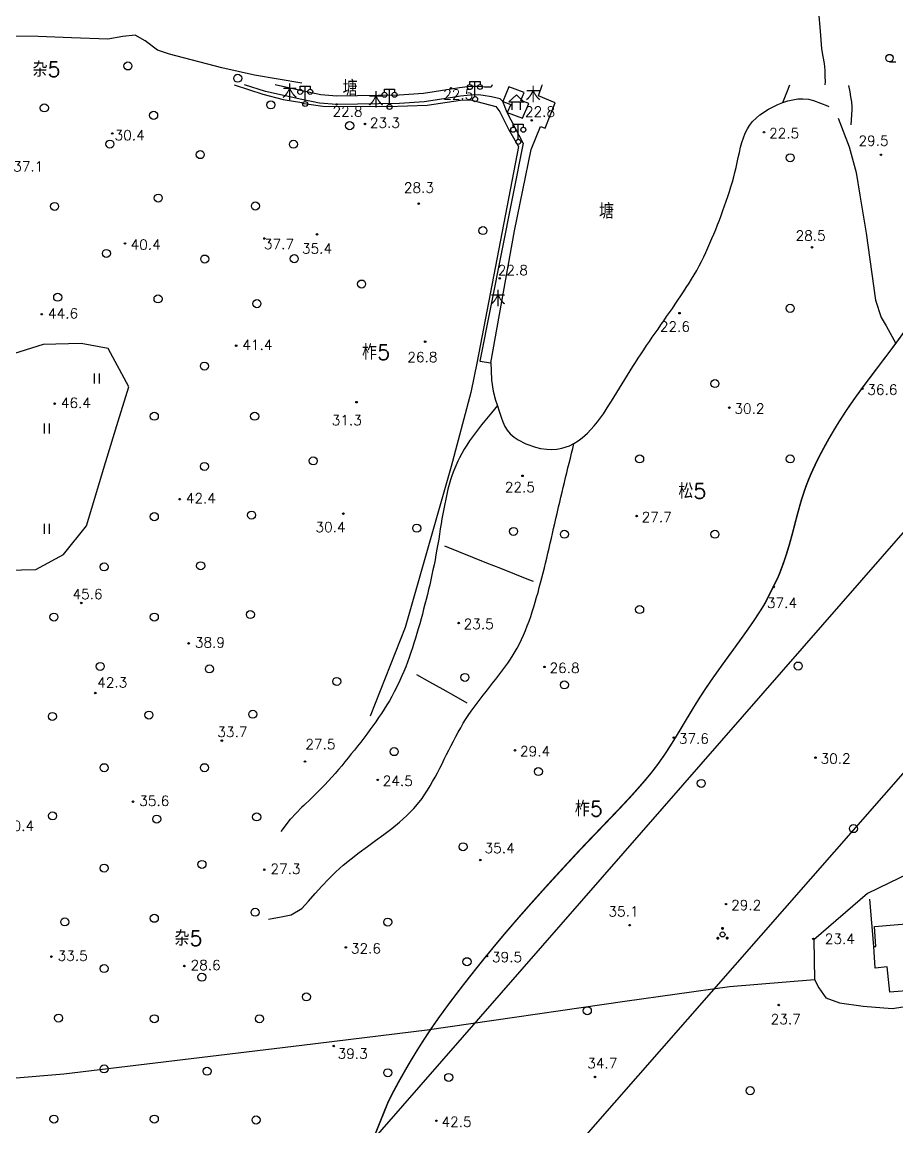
# Model space of a CAD drawing. Extents: x 115374 to 116875, y 149866 to 152432.
# Drawn here: x 115944.2 to 116118.6, y 151792.5 to 152012.5 of the extents above; entities that cross this region are included whole.
import ezdxf
from ezdxf.enums import TextEntityAlignment as Align

# ---------------------------------------------------------------- set-up
doc = ezdxf.new("R2010")
doc.units = 0
doc.header["$MEASUREMENT"] = 0
doc.header["$PDMODE"] = 32
doc.header["$PDSIZE"] = 0.3
doc.linetypes.add('X3', pattern=[5, 4, -1])
doc.layers.get('0').update_dxf_attribs({"linetype": 'CONTINUOUS'})
for name, color, linetype in [('DLDW', 14, 'CONTINUOUS'), ('DLSS', 5, 'CONTINUOUS'), ('DMTZ', 5, 'CONTINUOUS'), ('GCD', 1, 'CONTINUOUS'), ('GXYZ', 2, 'CONTINUOUS'), ('JMD', 6, 'CONTINUOUS'), ('SXSS', 5, 'CONTINUOUS'), ('YZH', 2, 'CONTINUOUS'), ('ZBTZ', 5, 'CONTINUOUS')]:
    doc.layers.add(name, color=color, linetype=linetype)
doc.styles.add('HZ', font='rs.shx', dxfattribs={"bigfont": 'hztxt.shx'})
doc.linetypes.add('X19', pattern='A,4.5,[145,symbolx.shx,S=1,R=0,X=0,Y=1],4.5,-0.5,[146,symbolx.shx,S=1,R=0,X=0,Y=0],-0.5', length=10)
doc.linetypes.add('X33', pattern='A,2,[150,symbolx.shx,S=1,R=0,X=0,Y=1],1e-11', length=2)
doc.linetypes.add('X34', pattern='A,2,[150,symbolx.shx,S=1,R=0,X=0,Y=0],1e-11', length=2)
doc.linetypes.add('X35', pattern='A,2,[4,symbolt.shx,S=1,R=0,X=0,Y=0],2,[28,symbolt.shx,S=1,R=0,X=0,Y=0],1e-11', length=4)
doc.linetypes.add('X36', pattern='A,2,[4,symbolt.shx,S=1,R=180,X=0,Y=0],2,[28,symbolt.shx,S=1,R=180,X=0,Y=0],1e-11', length=4)
doc.linetypes.add('X39', pattern='A,2,[150,symbolx.shx,S=1,R=0,X=0,Y=1],2,[151,symbolx.shx,S=1,R=0,X=0,Y=3],1e-11', length=4)
doc.linetypes.add('X4', pattern='A,0,-1e-09,[149,symbolx.shx,S=0.15,R=0,X=0,Y=0],-1.6', length=1.6)

# ---------------------------------------------------------------- blocks, each defined once
blk = doc.blocks.new('GC122')
blk.add_circle((0, 0), 0.8)
blk = doc.blocks.new('GC127')
blk.add_line((-0.32, -0.72), (0.93, -0.72))
blk.add_circle((-0.32, 0.03), 0.75)
blk = doc.blocks.new('GC180')
at = {"linetype": 'Continuous'}
blk.add_circle((0, 0), 0.8, dxfattribs=at)
blk = doc.blocks.new('GC268')
for points, const_width in [([(-0.17, 0.74, 1), (0.13, 0.74, 1)], 0.3), ([(-0.15, 0.77, 1), (0.1, 0.77, 1)], 0.25), ([(-1.11, -1.23, 1), (-0.81, -1.23, 1)], 0.3), ([(-1.08, -1.22, 1), (-0.83, -1.22, 1)], 0.25), ([(0.74, -1.19, 1), (1.04, -1.19, 1)], 0.3), ([(0.73, -1.16, 1), (0.98, -1.16, 1)], 0.25)]:
    blk.add_lwpolyline(points, format="xyb", close=True, dxfattribs=dict(const_width=const_width))
blk.add_circle((-0.02, -0.48), 0.5)
blk = doc.blocks.new('GC097')
for p, q in [((-1, 2.92), (-1, 3.52)), ((-1, 3.52), (1, 3.52)), ((0, 0.52), (0, 3.52)), ((1, 3.52), (1, 2.92))]:
    blk.add_line(p, q)
for centre in [(-1, 2.42), (1, 2.42), (0.01, 0)]:
    blk.add_circle(centre, 0.5)
blk = doc.blocks.new('GC100')
for p, q in [((0.01, 3), (-1.49, 1.6)), ((1.51, 1.6), (0.01, 3)), ((-1.49, 1.6), (1.51, 1.6)), ((-0.79, 0), (-0.79, 1.6)), ((0.81, 0), (0.81, 1.6))]:
    blk.add_line(p, q)
blk = doc.blocks.new('GC121')
for p, q in [((-0.5, -0.64), (-0.5, 1.36)), ((-0.5, -0.64), (-0.5, 0.86)), ((0.5, -0.64), (0.5, 1.36))]:
    blk.add_line(p, q)

msp = doc.modelspace()

# ---------------------------------------------------------------- linework, layer by layer
at = {"layer": 'DLDW', "linetype": 'Continuous', "flags": 128}
msp.add_lwpolyline([(116044.31, 151998.49), (116041.26, 151999.65), (116040.01, 151996.73), (116041.62, 151996.11), (116040.93, 151994.5), (116043.95, 151993.38), (116045.21, 151996.34), (116043.64, 151996.92)], close=True, dxfattribs=at)
at = {"layer": 'DLSS', "linetype": 'X4', "flags": 128}
for points in [[(116037.89, 152000), (116037.7, 151999.55), (116036.4, 151999.54), (116035.26, 151999.72), (116033.51, 151999.67), (116031.38, 151999.43), (116029.72, 151999.15), (116024.2, 151998.32), (116019.38, 151998), (116006.96, 151997.8), (116003.74, 151998.05), (116000, 151998.85)], [(116035.45, 151944.98), (116037.68, 151944.63), (116042.36, 151970.97), (116045.68, 151987.16), (116047.53, 151991.7), (116048.47, 151991.4), (116050.44, 151996.46), (116047.17, 151997.83), (116047.87, 151999.97), (116047.78, 152000)]]:
    msp.add_lwpolyline(points, dxfattribs=at)
at = {"layer": 'DLSS', "linetype": 'X3', "const_width": 0.3, "elevation": 41.08, "flags": 128}
msp.add_lwpolyline([(116017.18, 151797.42), (116017.64, 151798.34), (116018.11, 151799.26), (116018.6, 151800.16), (116019.08, 151801.07), (116019.58, 151801.96), (116020.08, 151802.85), (116020.59, 151803.74), (116021.1, 151804.63), (116021.62, 151805.51), (116022.15, 151806.38), (116022.68, 151807.26), (116023.22, 151808.13), (116023.76, 151808.99), (116024.32, 151809.85), (116024.88, 151810.71), (116025.65, 151811.87), (116026.23, 151812.72), (116026.82, 151813.56), (116027.41, 151814.4), (116028.01, 151815.22), (116028.61, 151816.05), (116029.21, 151816.86), (116029.82, 151817.67), (116030.43, 151818.48), (116031.05, 151819.29), (116031.66, 151820.09), (116032.28, 151820.89), (116032.9, 151821.68), (116033.52, 151822.48), (116034.15, 151823.27), (116034.78, 151824.06), (116035.41, 151824.85), (116036.04, 151825.64), (116036.67, 151826.42), (116037.31, 151827.2), (116037.95, 151827.98), (116038.59, 151828.76), (116039.24, 151829.54), (116040.35, 151830.87), (116041.01, 151831.64), (116041.67, 151832.4), (116042.33, 151833.17), (116042.99, 151833.93), (116043.65, 151834.69), (116044.32, 151835.44), (116044.98, 151836.2), (116045.65, 151836.95), (116046.99, 151838.45), (116048.33, 151839.94), (116049.68, 151841.43), (116051.04, 151842.91), (116052.4, 151844.39), (116053.77, 151845.87), (116055.14, 151847.35), (116056.21, 151848.48), (116057.6, 151849.94), (116059, 151851.39), (116060.39, 151852.84), (116061.77, 151854.28), (116063.15, 151855.72), (116064.5, 151857.16), (116065.84, 151858.61), (116067.14, 151860.07), (116068.41, 151861.53), (116069.63, 151863.01), (116070.78, 151864.5), (116072.02, 151866.25), (116072.56, 151867.04), (116073.08, 151867.85), (116073.6, 151868.67), (116074.12, 151869.5), (116074.63, 151870.33), (116075.15, 151871.18), (116075.66, 151872.03), (116076.17, 151872.89), (116076.69, 151873.75), (116077.21, 151874.61), (116077.73, 151875.48), (116078.26, 151876.35), (116078.8, 151877.22), (116079.35, 151878.09), (116079.92, 151878.97), (116080.49, 151879.83), (116081.07, 151880.68), (116081.65, 151881.53), (116082.24, 151882.37), (116082.83, 151883.2), (116083.42, 151884.02), (116084.01, 151884.84), (116084.6, 151885.66), (116085.2, 151886.48), (116085.79, 151887.29), (116086.38, 151888.1), (116086.96, 151888.9), (116087.54, 151889.71), (116088.12, 151890.51), (116088.69, 151891.32), (116089.25, 151892.12), (116089.81, 151892.93), (116090.35, 151893.73), (116090.88, 151894.54), (116091.4, 151895.34), (116091.91, 151896.15), (116092.39, 151896.96), (116094.87, 151901.93), (116095.18, 151902.69), (116095.52, 151903.58), (116095.85, 151904.48), (116096.16, 151905.38), (116096.47, 151906.3), (116096.76, 151907.22), (116097.15, 151908.51), (116097.41, 151909.45), (116097.67, 151910.39), (116097.92, 151911.35), (116098.17, 151912.31), (116098.42, 151913.29), (116098.68, 151914.27), (116098.95, 151915.25), (116099.22, 151916.25), (116099.51, 151917.24), (116099.83, 151918.24), (116100.16, 151919.25), (116100.39, 151919.91), (116100.77, 151920.91), (116101.17, 151921.9), (116101.59, 151922.87), (116102.03, 151923.82), (116102.48, 151924.77), (116102.94, 151925.71), (116103.42, 151926.63), (116103.91, 151927.55), (116104.41, 151928.46), (116104.91, 151929.37), (116105.43, 151930.26), (116105.96, 151931.16), (116106.49, 151932.04), (116107.04, 151932.92), (116107.59, 151933.79), (116108.16, 151934.66), (116108.61, 151935.34), (116109.19, 151936.2), (116109.78, 151937.04), (116110.37, 151937.88), (116110.97, 151938.7), (116111.56, 151939.52), (116112.17, 151940.34), (116112.77, 151941.15), (116113.38, 151941.95), (116113.98, 151942.75), (116114.59, 151943.55), (116115.19, 151944.35), (116115.79, 151945.15), (116116.4, 151945.94), (116116.99, 151946.73), (116117.59, 151947.53), (116118.18, 151948.32), (116119.07, 151949.53), (116119.65, 151950.33), (116120.23, 151951.14), (116120.82, 151951.96), (116121.4, 151952.78), (116121.99, 151953.6), (116122.59, 151954.42), (116123.18, 151955.25), (116123.79, 151956.08), (116124.4, 151956.9), (116125.03, 151957.73), (116125.67, 151958.54), (116126.32, 151959.36), (116126.99, 151960.17), (116127.67, 151960.96), (116128.39, 151961.75), (116129.81, 151963.21), (116131.4, 151964.65), (116133.04, 151965.98), (116134.71, 151967.22), (116136.41, 151968.41), (116138.12, 151969.54), (116139.85, 151970.64), (116141.59, 151971.72), (116143.33, 151972.77), (116145.07, 151973.81), (116146.82, 151974.84), (116148.55, 151975.86), (116150.28, 151976.88), (116152, 151977.91), (116153.71, 151978.94), (116155.39, 151979.98), (116157.04, 151981.03), (116163.72, 151985.36)], dxfattribs=at)
at = {"layer": 'DLSS', "linetype": 'X3', "const_width": 0.3, "flags": 128}
msp.add_lwpolyline([(116005.5, 151709.8), (116009.35, 151711.1), (116012.89, 151712.36), (116015.56, 151713.42), (116018.06, 151714.61), (116019.6, 151715.5), (116021.01, 151716.5), (116022.6, 151717.99), (116023.68, 151719.26), (116024.28, 151720.48), (116024.67, 151722.07), (116024.55, 151724.21), (116023.56, 151727.89), (116020.78, 151732.9), (116018, 151738.18), (116016.03, 151743.54), (116014.87, 151747.93), (116012.18, 151756.6), (116010.55, 151762.91), (116009.88, 151769.56), (116010.36, 151774.45), (116011.74, 151781.68), (116013.98, 151789.47), (116017.18, 151797.42)], dxfattribs=at)
at = {"layer": 'DMTZ', "linetype": 'X36', "flags": 128}
for points in [[(116000, 151997.13), (115992.78, 151998.69), (115988.58, 152000)], [(116044.07, 151988.42), (116040.93, 151994.5), (116040.01, 151996.73), (116039.5, 151997.23), (116037.75, 151997.61), (116036.14, 151997.89), (116035.16, 151998.04), (116033.62, 151997.99), (116031.62, 151997.77), (116029.98, 151997.49), (116024.38, 151996.65), (116019.45, 151996.32), (116006.91, 151996.12), (116003.5, 151996.38), (116000, 151997.13)]]:
    msp.add_lwpolyline(points, dxfattribs=at)
at = {"layer": 'DMTZ', "linetype": 'X39', "elevation": 24.71, "flags": 128}
msp.add_lwpolyline([(116109.43, 151992.05), (116109.53, 151993.05), (116109.61, 151994.05), (116109.64, 151995.05), (116109.62, 151995.66), (116109.55, 151996.65), (116109.41, 151997.64), (116109.24, 151998.62), (116108.98, 151999.91)], dxfattribs=at)
at = {"layer": 'DMTZ', "linetype": 'X33', "flags": 128}
for points, elevation in [([(116095.8, 151996.49), (116096.8, 151996.81), (116097.8, 151997.06), (116098.8, 151997.21), (116099.8, 151997.26), (116100.95, 151997.17), (116101.91, 151996.93), (116104.73, 151995.85), (116105.01, 151995.74)], 22.42), ([(116038.97, 151936.13), (116037.76, 151934.68), (116037.11, 151933.9), (116036.46, 151933.11), (116035.82, 151932.32), (116035.2, 151931.52), (116034.58, 151930.72), (116033.99, 151929.91), (116033.41, 151929.1), (116032.86, 151928.27), (116032.33, 151927.43), (116031.84, 151926.57), (116031.38, 151925.7), (116031.07, 151925.04), (116030.66, 151924.15), (116030.28, 151923.24), (116029.95, 151922.32), (116029.64, 151921.38), (116029.36, 151920.43), (116029.11, 151919.47), (116028.87, 151918.5), (116028.66, 151917.53), (116028.46, 151916.54), (116028.27, 151915.55), (116028.09, 151914.56), (116027.91, 151913.56), (116027.75, 151912.56), (116027.58, 151911.56), (116027.42, 151910.55), (116027.26, 151909.55), (116027.09, 151908.54), (116026.92, 151907.54), (116026.71, 151906.41), (116026.53, 151905.41), (116026.33, 151904.42), (116026.12, 151903.42), (116025.91, 151902.43), (116025.7, 151901.45), (116025.47, 151900.46), (116025.24, 151899.48), (116025, 151898.5), (116024.76, 151897.52), (116024.51, 151896.55), (116024.26, 151895.57), (116024, 151894.6), (116023.74, 151893.63), (116023.47, 151892.67), (116023.19, 151891.7), (116022.91, 151890.74), (116022.62, 151889.78), (116022.32, 151888.83), (116022.01, 151887.88), (116021.7, 151886.93), (116021.37, 151885.99), (116021.03, 151885.06), (116020.68, 151884.13), (116020.32, 151883.2), (116019.93, 151882.29), (116019.54, 151881.38), (116018.86, 151879.97), (116018.4, 151879.09), (116017.92, 151878.22), (116017.43, 151877.36), (116016.91, 151876.5), (116016.38, 151875.66), (116015.83, 151874.82), (116015.28, 151873.99), (116014.71, 151873.17), (116014.13, 151872.35), (116013.54, 151871.53), (116012.94, 151870.72), (116012.34, 151869.91), (116011.73, 151869.11), (116011.11, 151868.32), (116010.49, 151867.52), (116009.85, 151866.74), (116009.22, 151865.95), (116008.57, 151865.18), (116007.93, 151864.4), (116007.27, 151863.64), (116006.61, 151862.88), (116005.94, 151862.12), (116004.59, 151860.63), (116003.2, 151859.18), (116001.77, 151857.78), (116000.38, 151856.49), (116000, 151856.16)], 25.01), ([(116000, 151835.94), (116001.33, 151837.43), (116002.66, 151838.93), (116004, 151840.42), (116005.37, 151841.87), (116006.79, 151843.28), (116008.24, 151844.59), (116009.8, 151845.87), (116011.41, 151847.1), (116013.04, 151848.3), (116014.68, 151849.49), (116016.3, 151850.68), (116017.9, 151851.89), (116019.46, 151853.15), (116020.93, 151854.46), (116022.31, 151855.86), (116023.36, 151857.12), (116023.94, 151857.9), (116024.5, 151858.71), (116025.03, 151859.54), (116025.55, 151860.39), (116026.04, 151861.25), (116026.53, 151862.12), (116027, 151863.01), (116027.46, 151863.9), (116027.92, 151864.8), (116028.37, 151865.7), (116028.82, 151866.61), (116029.28, 151867.51), (116029.73, 151868.42), (116030.2, 151869.32), (116030.67, 151870.21), (116031.15, 151871.1), (116031.64, 151871.98), (116032.16, 151872.85), (116032.61, 151873.58), (116033.16, 151874.42), (116033.73, 151875.25), (116034.32, 151876.07), (116034.92, 151876.88), (116035.53, 151877.68), (116036.15, 151878.48), (116036.77, 151879.27), (116037.39, 151880.06), (116038.01, 151880.85), (116038.63, 151881.64), (116039.24, 151882.43), (116039.84, 151883.23), (116040.43, 151884.03), (116041.01, 151884.84), (116041.57, 151885.66), (116042.1, 151886.5), (116042.87, 151887.79), (116043.33, 151888.66), (116043.76, 151889.54), (116044.16, 151890.44), (116044.55, 151891.35), (116044.91, 151892.27), (116045.26, 151893.2), (116045.59, 151894.14), (116045.9, 151895.08), (116046.2, 151896.03), (116046.49, 151896.99), (116046.77, 151897.95), (116047.05, 151898.92), (116047.31, 151899.89), (116047.57, 151900.86), (116047.82, 151901.84), (116048.07, 151902.82), (116048.31, 151903.8), (116048.55, 151904.78), (116048.79, 151905.76), (116049.02, 151906.75), (116049.25, 151907.73), (116049.48, 151908.72), (116049.71, 151909.7), (116049.93, 151910.69), (116050.16, 151911.67), (116050.39, 151912.66), (116050.61, 151913.64), (116050.84, 151914.62), (116051.15, 151915.94), (116051.38, 151916.91), (116051.61, 151917.89), (116051.84, 151918.86), (116052.08, 151919.84), (116052.31, 151920.81), (116052.55, 151921.78), (116052.79, 151922.75), (116053.02, 151923.72), (116053.26, 151924.69), (116053.49, 151925.66), (116053.73, 151926.63), (116053.97, 151927.6), (116054.2, 151928.57)], 24.6), ([(116028.43, 151908.17), (116031.22, 151907.06), (116034.01, 151905.95), (116036.79, 151904.84), (116039.58, 151903.73), (116042.37, 151902.62), (116045.15, 151901.51), (116046.08, 151901.14)], 23.76), ([(116022.82, 151882.57), (116025.44, 151881.1), (116028.06, 151879.64), (116030.68, 151878.18), (116032.87, 151876.96)], 24.54)]:
    msp.add_lwpolyline(points, dxfattribs=dict(at, elevation=elevation))
at = {"layer": 'DMTZ', "linetype": 'X35', "flags": 128}
msp.add_lwpolyline([(116044.07, 151988.42), (116035.45, 151944.98)], dxfattribs=at)
at = {"layer": 'DMTZ', "linetype": 'X34', "flags": 128}
msp.add_lwpolyline([(115995.84, 151851.29), (115997.7, 151853.77), (116000, 151856.16)], dxfattribs=at)
at = {"layer": 'DMTZ', "linetype": 'X36', "elevation": 35.98, "flags": 128}
msp.add_lwpolyline([(116127.54, 151846.09), (116112.67, 151838.92), (116101.99, 151829.75), (116102.15, 151821.83)], dxfattribs=at)
at = {"layer": 'DMTZ', "linetype": 'X33', "flags": 128}
msp.add_lwpolyline([(115993.35, 151833.87), (115995.88, 151834.32), (115997.87, 151834.72), (116000, 151835.94)], dxfattribs=at)
at = {"layer": 'GCD', "linetype": 'Continuous'}
for p in [(116029.69, 151999.34, 22.45), (116006.91, 151996.12, 22.8), (116045.81, 151992.94, 22.81), (115962.22, 151990.34, 30.41), (116012.59, 151992.24, 23.3), (116092.09, 151990.59, 22.5), (116115.37, 151986.09, 29.5), (116023.29, 151976.37, 28.3), (115964.75, 151968.43, 40.4), (115992.54, 151969.42, 37.73), (116003, 151970.24, 35.4), (116101.64, 151967.67, 28.5), (116039.43, 151961.47, 22.85), (115948.17, 151954.33, 44.59), (116075.24, 151954.54, 22.6), (116024.56, 151948.86, 26.8), (115986.9, 151948.06, 41.37), (116111.67, 151939.51, 36.6), (115950.73, 151936.51, 46.43), (116010.88, 151936.82, 31.3), (116085.18, 151935.73, 30.2), (116043.96, 151922.15, 22.5), (115975.63, 151917.5, 42.41), (116008.26, 151914.62, 30.4), (116066.7, 151914.14, 27.7), (116094.03, 151900.01, 37.4), (115956.04, 151896.82, 45.63), (116031.23, 151892.83, 23.5), (115977.43, 151888.77, 38.88), (116048.34, 151884.09, 26.8), (115958.84, 151878.88, 42.31), (115984.04, 151869.41, 33.71), (116074.1, 151870.01, 37.6), (116042.46, 151867.48, 29.4), (116000.62, 151865.23, 27.5), (116102.34, 151866.02, 30.2), (116015.1, 151861.58, 24.5), (115966.36, 151857.24, 35.63), (116035.54, 151845.62, 35.4), (115992.49, 151843.69, 27.28), (116084.53, 151836.84, 29.2), (116065.31, 151832.64, 35.1), (116101.92, 151829.91, 23.4), (116008.76, 151828.21, 32.6), (115950.09, 151826.38, 33.47), (116036.88, 151826.5, 39.5), (115976.58, 151824.51, 28.6), (116095.02, 151816.74, 23.7), (116006.35, 151808.56, 39.3), (116058.39, 151802.41, 34.7), (116026.81, 151793.68, 42.5)]:
    msp.add_point(p, dxfattribs=at)
at = {"layer": 'GXYZ', "linetype": 'Continuous', "flags": 128}
for points in [[(116000, 151773.6), (116171.49, 151969.94)], [(116198.9, 151953.18), (116027.83, 151758.01)]]:
    msp.add_lwpolyline(points, dxfattribs=at)
at = {"layer": 'JMD', "linetype": 'Continuous', "flags": 128}
msp.add_lwpolyline([(116132.15, 151833.88), (116132.61, 151829.3), (116132.99, 151825.52), (116131.4, 151825.36), (116131.88, 151820.51), (116117.13, 151819.3), (116116.63, 151824.32), (116114.23, 151824.07), (116113.98, 151828.4), (116114.34, 151828.42), (116114.11, 151832.39), (116132.15, 151833.88)], close=True, dxfattribs=at)
at = {"layer": 'SXSS', "linetype": 'Continuous', "flags": 128}
for points in [[(116104.29, 152000), (116104.3, 152000.71), (116104.29, 152001.69), (116104.24, 152002.94), (116104.12, 152004.29), (116103.87, 152005.66), (116103.62, 152007.22), (116103.31, 152010.69), (116103.03, 152014.54), (116102.95, 152016.62), (116102.91, 152018.6), (116103.04, 152019.74), (116103.21, 152021.11), (116103.72, 152022.73), (116104.22, 152023.88), (116104.3, 152024.23), (116104.32, 152024.45)], [(116000, 152000.36), (115990.55, 152001.93), (115984.05, 152003.38), (115973.61, 152006.16), (115971.25, 152006.9), (115968.76, 152008.77), (115966.78, 152009.94), (115964.35, 152009.65), (115961.34, 152009.14), (115954.1, 152009.39), (115947.42, 152009.62), (115940.79, 152009.69)], [(116000, 151998.85), (115994.66, 152000)], [(116095.8, 151996.49), (116096.62, 151998.47), (116097.22, 152000)]]:
    msp.add_lwpolyline(points, dxfattribs=at)
at = {"layer": 'SXSS', "linetype": 'Continuous', "elevation": 22.42, "flags": 128}
msp.add_lwpolyline([(116037.68, 151944.63), (116037.7, 151943.13), (116037.78, 151941.17), (116038.1, 151939.01), (116038.59, 151937.22), (116038.92, 151936.28), (116039.4, 151934.8), (116039.71, 151933.83), (116040.03, 151932.87), (116040.43, 151931.95), (116040.87, 151931.24), (116041.51, 151930.5), (116042.27, 151929.85), (116043.12, 151929.29), (116044.65, 151928.52), (116046.55, 151927.83), (116047.52, 151927.6), (116048.79, 151927.43), (116049.79, 151927.41), (116050.8, 151927.48), (116051.8, 151927.66), (116053.3, 151928.14), (116054.2, 151928.58), (116055.06, 151929.11), (116055.86, 151929.71), (116056.92, 151930.66), (116058.27, 151932.13), (116058.89, 151932.91), (116059.49, 151933.71), (116060.07, 151934.52), (116060.62, 151935.35), (116061.17, 151936.19), (116061.71, 151937.04), (116062.24, 151937.89), (116062.76, 151938.75), (116063.29, 151939.61), (116063.81, 151940.47), (116064.33, 151941.33), (116064.85, 151942.19), (116065.38, 151943.04), (116065.91, 151943.89), (116066.46, 151944.75), (116067.01, 151945.59), (116067.57, 151946.42), (116068.13, 151947.25), (116068.69, 151948.08), (116069.26, 151948.91), (116069.82, 151949.74), (116070.4, 151950.56), (116070.97, 151951.39), (116071.54, 151952.21), (116072.11, 151953.03), (116072.68, 151953.86), (116073.25, 151954.68), (116073.82, 151955.5), (116074.38, 151956.33), (116074.94, 151957.16), (116075.5, 151957.99), (116076.05, 151958.82), (116076.6, 151959.66), (116077.14, 151960.5), (116077.66, 151961.34), (116078.18, 151962.19), (116078.68, 151963.05), (116079.19, 151963.97), (116079.65, 151964.86), (116080.08, 151965.75), (116080.51, 151966.65), (116080.91, 151967.56), (116081.31, 151968.47), (116081.7, 151969.39), (116082.08, 151970.31), (116082.45, 151971.24), (116082.82, 151972.16), (116083.18, 151973.1), (116083.53, 151974.03), (116083.88, 151974.97), (116084.22, 151975.91), (116084.55, 151976.86), (116084.88, 151977.81), (116085.19, 151978.76), (116085.5, 151979.73), (116085.79, 151980.7), (116086.06, 151981.68), (116086.29, 151982.57), (116086.52, 151983.57), (116086.74, 151984.57), (116086.95, 151985.58), (116087.18, 151986.58), (116087.41, 151987.58), (116087.68, 151988.55), (116087.99, 151989.5), (116088.35, 151990.41), (116088.78, 151991.28), (116089.21, 151991.95), (116089.81, 151992.71), (116090.51, 151993.4), (116091.28, 151994.04), (116092.98, 151995.18), (116094.83, 151996.11), (116095.8, 151996.49)], dxfattribs=at)
at = {"layer": 'YZH', "linetype": 'X19', "flags": 128}
for points in [[(115986.48, 152000), (115992.19, 151998.16), (115996.27, 151997.12), (116000, 151996.49)], [(116000, 151996.39), (116004.19, 151995.78), (116017.12, 151995.74), (116024.96, 151995.95), (116031.57, 151996.99), (116033.62, 151997.04), (116038.66, 151995.74), (116039.43, 151994.66), (116041.2, 151991.18), (116043.17, 151987.77), (116034.92, 151944.9), (116033.67, 151938.76), (116029.74, 151923.99), (116020.58, 151891.96), (116013.63, 151874.3)], [(116000, 151808.77), (116024.98, 151811.79), (116064.36, 151817.49), (116085.22, 151820.41), (116102.15, 151821.83), (116103, 151820.13), (116104.39, 151818.15), (116107.09, 151817.18), (116111.83, 151816.5), (116117.62, 151816.07), (116149, 151820.84), (116160.17, 151830.26), (116220.34, 151837.51), (116274.88, 151841.32), (116272.75, 151866.6)], [(115844.85, 151794.03), (115952.59, 151803.04), (116000, 151808.77)]]:
    msp.add_lwpolyline(points, dxfattribs=at)
at = {"layer": 'ZBTZ', "linetype": 'X4', "flags": 128}
for points in [[(116106.89, 151993.38), (116109.03, 151987.69), (116110.45, 151982.57), (116111.16, 151978.02), (116112.44, 151970.49), (116114.29, 151957.12), (116115.43, 151953.71), (116116.43, 151952), (116118.32, 151948.51)], [(116000, 151780.7), (115993.33, 151775.54), (115984.99, 151769.75), (115972.22, 151763.34), (115966.86, 151762.13), (115956.81, 151764.35), (115947.81, 151767.06), (115932.78, 151773.8), (115918.62, 151783.16), (115903.71, 151790.37), (115882.63, 151803.44), (115879.92, 151807.97), (115878.36, 151816.95), (115878.72, 151822.67), (115880.46, 151830.09), (115885.75, 151843.07), (115890.13, 151856.09), (115893.25, 151864.34), (115894.77, 151866.82), (115897.77, 151869.22), (115904.53, 151871.98), (115916.19, 151878.45), (115920.58, 151882.41), (115923.1, 151885.65), (115923.95, 151895.93), (115925.86, 151897.77), (115930.76, 151900.68), (115936.29, 151903.23), (115941.25, 151903.34), (115946.99, 151903.48), (115952.52, 151906.48), (115957.1, 151912.16), (115960.9, 151925.02), (115963.38, 151933.04), (115965.49, 151939.85), (115961.4, 151947.48), (115955.99, 151948.51), (115948.43, 151948.28), (115937.99, 151945.05), (115930.26, 151939.22), (115913.6, 151924.37), (115902.66, 151916.24), (115883.01, 151906.89), (115861.13, 151899.96), (115851.24, 151895.14), (115846.44, 151894.4), (115843.23, 151898.47), (115840.16, 151905.98), (115836.93, 151912.8), (115832.31, 151917.74), (115826.73, 151921.28), (115816.51, 151928.46), (115813.34, 151932.56), (115812.26, 151933.22), (115804.58, 151929.71), (115798.09, 151923.17), (115796.74, 151919.7), (115797.78, 151914.52), (115800.23, 151906.02), (115802.98, 151895.45), (115804.06, 151889.22)]]:
    msp.add_lwpolyline(points, dxfattribs=at)
at = {"layer": 'ZBTZ', "linetype": 'X4', "elevation": 38.14, "flags": 128}
msp.add_lwpolyline([(116113.98, 151828.4), (116113.14, 151837.83)], dxfattribs=at)

# ---------------------------------------------------------------- block references
at = {"layer": 'DLDW', "linetype": 'Continuous'}
for name, p in [('GC097', (116000.66, 151996.21)), ('GC097', (116017.47, 151995.62)), ('GC097', (116034.49, 151997.17)), ('GC100', (116042.72, 151995.06)), ('GC097', (116043.12, 151988.67))]:
    msp.add_blockref(name, p, dxfattribs=at)
at = {"layer": 'ZBTZ', "linetype": 'Continuous'}
for name, p in [('GC127', (116117.41, 152005.32)), ('GC122', (115965.34, 152003.78)), ('GC122', (115987.22, 152001.33)), ('GC122', (115948.68, 151995.44)), ('GC122', (115970.46, 151993.95)), ('GC122', (115993.81, 151996.03)), ('GC122', (116009.52, 151991.89)), ('GC122', (115961.74, 151988.23)), ('GC122', (115998.32, 151988.19)), ('GC122', (115979.75, 151986.12)), ('GC122', (116097.3, 151985.51)), ('GC122', (115971.38, 151977.47)), ('GC122', (115950.72, 151975.81)), ('GC122', (115990.74, 151975.89)), ('GC122', (116036.07, 151970.99)), ('GC122', (115961.04, 151966.44)), ('GC122', (115980.64, 151965.33)), ('GC122', (115998.48, 151965.4)), ('GC122', (116011.89, 151960.35)), ('GC122', (115951.34, 151957.71)), ('GC122', (115971.33, 151957.39)), ('GC122', (115991.04, 151956.44)), ('GC122', (116097.3, 151955.51)), ('GC122', (115980.59, 151944.01)), ('GC121', (115959.18, 151941.2)), ('GC122', (116082.3, 151940.51)), ('GC122', (115970.59, 151934.01)), ('GC122', (115990.59, 151934.01)), ('GC121', (115949.18, 151931.2)), ('GC122', (115980.59, 151924.01)), ('GC122', (116002.25, 151925.13)), ('GC122', (116067.3, 151925.51)), ('GC122', (116097.3, 151925.51)), ('GC122', (115970.59, 151914.01)), ('GC122', (115989.96, 151914.32)), ('GC121', (115949.18, 151911.2)), ('GC122', (116022.9, 151911.72)), ('GC180', (116042.17, 151911.08)), ('GC122', (116052.3, 151910.51)), ('GC122', (116082.3, 151910.51)), ('GC122', (115960.59, 151904.01)), ('GC122', (115979.83, 151904.23)), ('GC122', (116067.3, 151895.51)), ('GC122', (115950.59, 151894.01)), ('GC122', (115970.59, 151894.01)), ('GC122', (115989.74, 151894.52)), ('GC122', (115959.81, 151884.19)), ('GC122', (116098.89, 151884.26)), ('GC122', (115981.58, 151883.68)), ('GC180', (116032.48, 151882)), ('GC122', (116006.95, 151881.19)), ('GC122', (116052.3, 151880.51)), ('GC122', (115950.29, 151874.21)), ('GC122', (115969.52, 151874.49)), ('GC122', (115990.22, 151874.66)), ('GC180', (116018.39, 151867.21)), ('GC122', (115960.59, 151864.01)), ('GC122', (115980.59, 151864.01)), ('GC122', (116047.12, 151863.25)), ('GC122', (116079.58, 151860.88)), ('GC122', (115950.31, 151854.41)), ('GC122', (115971.08, 151853.76)), ('GC122', (115990.99, 151854.2)), ('GC122', (116109.91, 151851.87)), ('GC122', (116032.12, 151848.25)), ('GC122', (115980.09, 151844.75)), ('GC122', (115960.59, 151844.01)), ('GC122', (115952.76, 151833.29)), ('GC122', (115970.59, 151834.01)), ('GC122', (115990.68, 151835.21)), ('GC122', (116017.12, 151833.25)), ('GC268', (116083.84, 151831.27)), ('GC122', (116032.9, 151825.37)), ('GC122', (115960.59, 151824.01)), ('GC122', (115980.07, 151822.28)), ('GC122', (116000.9, 151818.36)), ('GC122', (116056.87, 151815.6)), ('GC122', (115951.51, 151814.13)), ('GC122', (115970.59, 151814.01)), ('GC122', (115991.55, 151813.99)), ('GC122', (115960.59, 151804.01)), ('GC122', (115981.11, 151803.56)), ('GC122', (116017.12, 151803.25)), ('GC122', (116029.25, 151802.32)), ('GC122', (116089.33, 151799.68)), ('GC122', (115950.59, 151794.01)), ('GC122', (115970.59, 151794.01)), ('GC122', (115990.87, 151793.84))]:
    msp.add_blockref(name, p, dxfattribs=at)

# ---------------------------------------------------------------- texts
at = {"layer": 'DLSS', "linetype": 'Continuous', "style": 'HZ'}
for p in [(115997.57, 151998.66), (116046.08, 151998.21), (116014.75, 151997.15), (116039.07, 151957.54)]:
    msp.add_text('木', height=3, dxfattribs=at).set_placement(p, align=Align.MIDDLE)
at = {"layer": 'GCD', "linetype": 'Continuous', "style": 'HZ'}
for s, p in [('22.5', (116028.14, 151997.11, 22.45)), ('22.8', (116006.09, 151993.71, 22.8)), ('22.8', (116044.45, 151993.68, 22.81)), ('22.5', (116093.09, 151989.39, 22.45)), ('29.5', (116110.9, 151987.88, 29.55)), ('28.5', (116098.37, 151968.99, 28.52)), ('35.4', (116000.01, 151966.41, 35.38)), ('22.8', (116039.03, 151962.12, 22.85)), ('22.6', (116071.32, 151950.88, 22.63)), ('26.8', (116021.01, 151944.79, 26.79)), ('36.6', (116112.67, 151938.31, 36.57)), ('30.2', (116086.18, 151934.53, 30.24)), ('22.5', (116040.43, 151918.89, 22.46)), ('27.7', (116067.7, 151912.94, 27.65)), ('30.4', (116002.7, 151910.93, 3.79)), ('37.4', (116092.66, 151895.84, 37.42)), ('23.5', (116032.23, 151891.63, 23.5)), ('26.8', (116049.34, 151882.89, 26.79)), ('27.5', (116000.69, 151867.69, 27.48)), ('37.6', (116075.1, 151868.81, 37.59)), ('29.4', (116043.46, 151866.28, 29.43)), ('30.2', (116103.34, 151864.82, 30.24)), ('24.5', (116016.1, 151860.38, 24.54)), ('35.4', (116036.4, 151847.01, 35.38)), ('35.1', (116061.08, 151834.38, 35.12)), ('29.2', (116085.53, 151835.64, 29.21)), ('23.4', (116104.19, 151828.92, 23.4)), ('32.6', (116009.76, 151827.01, 32.64)), ('39.5', (116037.88, 151825.3, 39.46)), ('23.7', (116093.41, 151812.93, 23.67)), ('39.3', (116007.12, 151806.06, 39.29)), ('34.7', (116056.85, 151804.14, 34.69)), ('42.5', (116027.81, 151792.48, 42.5))]:
    msp.add_text(s, height=2, dxfattribs=at).set_placement(p)
for s, p in [('23.3', (116016.54, 151992.47, 23.3)), ('28.3', (116023.32, 151979.54, 28.3)), ('31.3', (116008.94, 151933.22, 31.3))]:
    msp.add_text(s, height=2, dxfattribs=at).set_placement(p, align=Align.MIDDLE)
at = {"layer": 'GCD', "linetype": 'Continuous', "lineweight": -3, "style": 'HZ'}
for s, p in [('30.4', (115962.68, 151988.99, 30.41)), ('37.1', (115942.47, 151982.77, 37.11)), ('40.4', (115965.87, 151967.21, 40.4)), ('37.7', (115992.43, 151967.31, 37.73)), ('44.6', (115949.41, 151953.5, 44.59)), ('41.4', (115988.13, 151947.23, 41.37)), ('46.4', (115951.97, 151935.68, 46.43)), ('42.4', (115976.87, 151916.67, 42.41)), ('45.6', (115954.28, 151897.59, 45.63)), ('38.9', (115978.67, 151887.95, 38.88)), ('42.3', (115959.21, 151879.99, 42.31)), ('33.7', (115983.15, 151870.13, 33.71)), ('35.6', (115967.59, 151856.41, 35.63)), ('40.4', (115940.65, 151851.42, 40.42)), ('27.3', (115993.73, 151842.86, 27.28)), ('33.5', (115951.33, 151825.56, 33.47)), ('28.6', (115977.82, 151823.69, 28.6))]:
    msp.add_text(s, height=2, dxfattribs=at).set_placement(p)
at = {"layer": 'SXSS', "linetype": 'Continuous', "style": 'HZ'}
for p in [(116009.6, 151999.59), (116060.7, 151975.02)]:
    msp.add_text('塘', height=3, dxfattribs=at).set_placement(p, align=Align.MIDDLE)
at = {"layer": 'ZBTZ', "linetype": 'Continuous', "style": 'HZ'}
for s, p in [('杂5', (115949.11, 152003.27)), ('柞5', (116014.78, 151946.93)), ('松5', (116077.79, 151919.26)), ('柞5', (116057.18, 151855.98)), ('杂5', (115977.39, 151830.2))]:
    msp.add_text(s, height=3, dxfattribs=at).set_placement(p, align=Align.MIDDLE)

doc.saveas('drawing.dxf')
